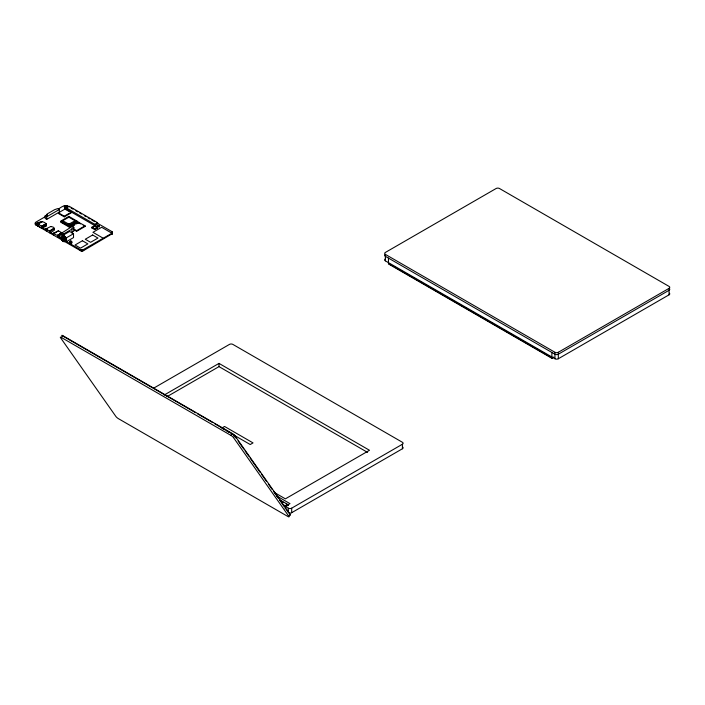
<?xml version="1.0" encoding="UTF-8"?>
<svg xmlns="http://www.w3.org/2000/svg" width="705" height="705" viewBox="0 0 705 705"><rect width="100%" height="100%" fill="white"/><g stroke="black" fill="none" stroke-linecap="round" stroke-linejoin="round"><path stroke-width="1.06" d="M35.655 223.238L35.25 224.005L35.946 224.974L80.255 250.557L81.939 250.954L83.622 250.557L112.315 233.663L111.663 231.451L96.576 222.745M50.117 232.72L54.241 230.341C55.757 225.406 49.024 232.156 50.117 230.896C48.909 232.483 45.049 225.706 46.645 230.711C44.53 230.923 47.288 227.926 46.054 228.852M57.687 235.611L57.634 237.453L57.695 235.311L60.991 233.408M71.954 232.262L73.831 231.178L73.831 227.292L72.263 226.384L61.996 232.888L58.48 230.843L54.215 233.302C56.162 236.016 58.506 235.99 61.811 232.932M111.663 234.36C112.201 233.584 112.324 230.297 112.174 232.87L112.183 231.901L112.315 233.663L112.306 232.712L111.663 234.36L111.751 233.337M61.467 238.413C68.693 230.614 65.847 248.891 61.467 238.413L62.877 237.814L64.199 240.273M37.418 224.366C39.145 219.898 47.085 221.493 46.424 226.067L41.762 228.173L37.673 225.732L37.418 224.366L42.133 221.643M41.762 228.173L42.97 227.477M50.769 226.552C59.784 227.724 47.623 232.262 49.923 230.729L54.241 228.517M61.749 238.484C65.997 234.835 64.411 246.38 61.749 238.484L63.573 237.426M45.296 216.664L35.655 222.269L35.435 223.555L37.391 224.842M74.686 220.401L74.686 220.965L68.896 224.155L63.115 220.965L63.115 220.401M61.987 221.044L61.987 221.617L68.896 225.45L75.805 221.617L75.805 221.044M62.877 237.4L63.3 236.554L61.502 238.026M39.224 223.194C37.947 220.753 35.964 224.772 39.119 223.335M64.64 207.006C64.596 208.724 68.209 207.164 65.953 206.565C63.097 207.208 64.428 208.081 66.596 207.825M69.689 241.648C70.095 243.745 73.417 241.048 70.438 241.216C67.874 243.525 71.038 241.383 71.751 242.943M97.167 225.785C100.498 228.35 97.731 222.701 97.167 227.072M58.436 230.826L53.598 233.223L53.651 235.082M37.153 223.838L39.119 223.696M61.37 337.492L62.833 335.677L232.403 433.584A2.379 0.502 38.8 0 1 234.924 435.752L290.293 514.527L288.839 516.333A2.379 0.502 38.8 0 1 288.001 516.562L118.422 418.664A2.379 0.502 38.8 0 1 115.902 416.488L60.533 337.721A2.379 0.502 38.8 0 1 61.37 337.492L230.949 435.399A2.379 0.502 38.8 0 1 233.47 437.567L288.839 516.333M230.949 435.399L232.403 433.584M233.47 437.567L234.924 435.752M42.124 228.208L41.851 226.305L37.585 224.005M63.089 238.704L61.784 239.735L63.3 239.154L62.022 240.176L63.864 239.956L62.63 240.934M99.132 225.635C99.951 226.79 96.444 226.79 97.272 225.635M64.199 236.475L62.022 237.285L64.199 236.475L61.934 237.876M64.904 240.678L63.67 241.533L65.803 240.599L63.988 241.551L65.239 240.74L62.974 241.216M47.05 215.756L47.05 214.029L54.567 209.693L57.704 208.592L59.308 209.508L59.308 212.099L46.741 219.352L45.173 218.444L45.173 215.862L47.05 214.769M58.383 209.103C61.379 207.041 65.794 203.534 69.24 206.962M45.173 215.862L46.741 216.761L59.308 209.508M37.435 224.208L41.983 221.582M58.436 212.831L65.503 208.75L71.337 212.117L71.337 212.769L64.27 216.849L58.436 213.474L58.436 212.831L64.27 216.197L71.337 212.117M37.568 225.574L38.37 225.327L37.673 225.732M37.797 225.856L38.493 225.45M37.92 225.952L38.625 225.547M41.71 226.199L45.86 223.802M41.851 226.305L46.001 223.908M41.992 226.446L46.142 224.049M42.106 226.613L46.257 224.216M42.194 226.799L46.345 224.401M42.247 226.992L46.398 224.595M42.274 227.169L46.424 224.772M41.895 228.226L42.952 227.618M68.896 216.409L60.656 221.167L60.656 222.145L68.896 226.895L77.418 221.978L77.418 221.335L68.896 216.409L68.896 217.052M61.82 221.185L68.896 217.21L76.034 221.335M61.776 221.405L62.895 220.612M61.82 221.476L62.939 220.832M61.89 221.546L63.115 220.965M46.645 230.711L47.112 230.447L42.97 228.059M50.117 233.047L50.108 231.214M60.656 221.493L68.896 226.252L77.418 221.335M73.875 229.707L76.633 231.302L85.049 226.446L85.049 225.803L78.378 222.207L70.183 226.931L70.183 227.583M71.954 229.116L64.437 233.461L61.3 234.554L61.3 238.44L59.696 237.523L59.696 233.637L61.494 232.597M72.915 226.005L74.739 224.957M76.554 223.899L78.378 222.85L80.599 223.882M60.947 233.276L57.528 235.452M73.831 227.292L71.954 228.376L71.954 233.002M57.695 237.092L59.987 235.77M62.586 237.435L62.586 235.496L69.601 231.451L73.523 233.716L73.523 237.603L66.517 241.648L66.517 237.761L73.523 233.716M61.802 238.14L63.626 237.092M61.767 238.863L63.591 237.814M61.864 239.277L64.596 237.7M73.875 229.063L76.633 230.658L85.049 225.803M63.917 238.475L65.741 237.426M62.022 239.7L64.754 238.123M62.243 240.105L64.067 239.048M62.516 240.467L64.34 239.409M62.824 240.775L65.556 239.189M63.15 241.004L64.975 239.947M63.468 241.145L65.292 240.088M63.776 241.189L66.094 239.947M64.049 241.145L65.873 240.088M97.581 222.674L69.09 206.221L66.288 207.843L94.778 224.296L97.581 222.674L97.581 223.97L94.778 225.591L66.288 209.138L66.208 206.627M91.844 227.283L94.593 225.697L97.678 227.283L97.678 227.935L94.761 229.618L91.844 227.935L91.844 227.283L94.761 228.966L97.678 227.283M91.844 227.935L94.593 226.349L97.678 227.935M66.517 241.648L80.255 249.579L82.846 249.878L111.663 233.39M153.752 388.111L229.477 344.392A2.379 1.375 0 0 1 232.844 344.392L402.414 442.291A2.379 1.375 0 0 1 402.414 444.238L402.414 448.768L291.676 512.702A2.379 1.375 0 0 1 288.31 512.702L288.31 508.173L285.225 506.393L285.225 509.107M164.177 395.038L218.999 363.392L369.508 450.283L285.375 498.849L274.897 492.804M167.014 396.642L218.999 366.626L367.605 452.416M221.74 428.076L224.543 426.463L253.033 442.907L250.231 444.529L231.231 433.557M285.225 506.393L289.993 503.634L276.686 495.959M669.433 288.636A2.379 1.375 0 0 1 669.054 290.293L558.316 354.227A2.379 1.375 0 0 1 554.95 354.227L385.379 256.329A2.379 1.375 0 0 1 385.379 254.382L554.95 352.28A2.379 1.375 0 0 0 558.316 352.28L669.054 288.345A2.379 1.375 0 0 0 669.054 286.406L499.484 188.508A2.379 1.375 0 0 0 496.117 188.508L385.379 252.443A2.379 1.375 0 0 0 385.379 254.382L385.379 260.859L554.95 358.757A2.379 1.375 0 0 0 558.316 358.757L669.054 294.822A2.379 1.375 0 0 0 669.433 293.165M288.31 508.173A2.379 1.375 0 0 0 291.676 508.173L402.414 444.238M388.464 258.109L388.464 263.934L551.865 358.272L553.769 357.171M61.502 238.836L62.948 238.246M553.628 357.32L551.865 357.84L388.464 263.503M50.831 226.455L46.045 228.861L46.706 228.861L46.063 228.878L46.081 230.711M54.294 233.258L53.651 233.302M54.241 233.223L53.598 233.223L54.276 233.232M71.126 208.046L73.012 209.138M75.84 210.769L77.726 211.852M79.612 212.945L81.498 214.029M84.327 215.668L86.213 216.752M88.09 217.845L89.976 218.929M91.861 220.022L94.69 221.652M65.503 209.403L68.834 211.324M83.269 225.424L85.049 226.446M74.915 220.683L76.017 221.405M74.853 220.832L75.973 221.476M74.686 220.965L75.902 221.546M103.247 238.255L92.954 232.306L101.652 227.283L111.919 233.214L111.954 234.157M59.696 233.637L61.3 234.554M62.586 235.496L66.517 237.761M50.584 232.456L53.862 234.342M58.154 236.827L61.705 238.872M63.362 336.347L195.611 412.698M197.506 413.791L212.734 422.586M214.637 423.679L233.663 434.668L236.184 438.254M222.692 428.622L224.587 429.724M226.49 430.817L229.337 432.465M279.788 499.845L288.345 504.78M281.357 501.273L283.26 502.374M286.107 504.013L288.01 505.115M282.617 504.366L286.415 506.56M238.079 440.951L243.754 449.023M245.014 450.821L248.803 456.205M250.063 458.003L260.154 472.359M261.423 474.157L266.464 481.33M268.358 484.027L272.139 489.411M273.408 491.2L278.449 498.382M279.709 500.18L284.124 506.463M286.653 510.05L287.913 511.848M669.054 288.345L669.054 294.822M558.316 352.28L558.316 358.757M554.95 352.28L554.95 358.757M551.865 352.447L551.865 358.272M291.676 508.173L291.676 512.702M218.999 363.392L218.999 366.626M99.238 225.785L99.238 227.072M98.956 225.503L98.956 226.481M98.735 225.406L98.735 226.384M98.48 225.344L98.48 226.323M98.198 225.327L98.198 226.296M97.924 225.344L97.924 226.323M97.669 225.406L97.669 226.384M97.44 225.503L97.44 226.481M94.928 225.697L94.928 226.349M94.778 224.296L94.778 225.591M94.761 228.966L94.761 229.618M94.593 225.697L94.593 226.349M83.622 249.579L83.622 250.557M83.261 249.755L83.261 250.724M82.846 249.878L82.846 250.848M82.397 249.958L82.397 250.927M81.939 249.984L81.939 250.954M81.472 249.958L81.472 250.927M81.022 249.878L81.022 250.848M80.617 249.755L80.617 250.724M80.255 249.579L80.255 250.557M78.828 222.207L78.828 222.85M78.378 222.207L78.378 222.85M76.633 230.658L76.633 231.302M71.787 241.815L71.787 242.784M71.646 241.498L71.646 243.093M71.478 241.374L71.478 243.216M71.258 241.277L71.258 243.322M70.993 241.216L70.993 242.185M70.72 241.189L70.72 242.167M70.438 241.216L70.438 242.185M70.183 241.277L70.183 243.322M69.962 241.374L69.962 243.216M69.795 241.498L69.795 243.093M69.39 224.023L69.275 225.38M69.152 224.119L69.152 225.415M69.028 224.146L69.028 225.441M68.896 224.155L68.896 225.45M68.896 226.252L68.896 226.895M68.764 224.146L68.764 225.441M68.641 224.119L68.641 225.415M68.403 224.023L68.517 225.38M67.354 205.869L67.354 206.838M66.993 205.701L66.993 206.671M66.702 207.006L66.702 207.975M66.578 205.569L66.578 206.539M66.596 206.856L66.596 208.442M66.429 206.724L66.429 208.574M66.138 205.49L66.138 206.468M65.953 206.565L65.953 207.534M65.953 207.763L65.953 208.733M65.671 206.547L65.671 207.517M65.671 207.781L65.671 208.75M65.398 206.565L65.398 207.534M65.398 207.763L65.398 208.733M65.204 205.49L65.204 206.468M65.133 206.627L65.133 208.671M64.913 206.724L64.913 208.574M64.763 205.569L64.763 206.539M64.745 206.856L64.745 208.442M64.437 233.461L64.437 235.399M64.349 205.701L64.349 206.671M64.27 216.197L64.27 216.849M63.203 233.461L63.203 235.399M46.741 216.761L46.741 219.352M39.119 222.718L39.119 224.313M38.951 222.595L38.951 223.564M38.722 222.498L38.722 223.467M38.467 222.436L38.467 223.406M38.193 222.41L38.193 223.379M37.911 222.436L37.911 223.406M37.656 222.498L37.656 223.467M37.435 222.595L37.435 223.564M37.259 222.718L37.259 224.313M37.153 222.868L37.153 224.164M35.946 224.005L35.946 224.974M35.655 223.793L35.655 224.763M35.435 222.507L35.435 224.525M35.294 222.762L35.294 224.269M402.793 447.111A2.379 1.375 0 0 1 402.414 448.768M290.293 514.527A2.379 0.502 38.8 0 1 289.861 514.958M61.987 335.906A2.379 0.502 38.8 0 1 62.833 335.677M286.988 505.952A3.375 1.948 -60 0 1 288.222 505.238M385.379 260.859A2.379 1.375 0 0 1 385.379 258.911M46.645 228.896L46.081 228.905L46.645 228.896M64.834 240.352L64.508 241.313L66.226 239.744L64.834 240.352L64.27 238.59L62.974 237.347L64.552 236.633L63.327 237.55L64.904 236.871L63.67 237.832L65.239 237.197L63.988 238.184L65.539 237.576L64.27 238.59L65.803 237.99L64.508 239.03L66.006 238.44L64.684 239.48L66.147 238.898L64.789 239.929L66.226 239.339L64.834 240.352M82.423 240.749L75.056 245.005L80.493 248.151L87.861 243.895L82.423 240.749M92.628 234.985L85.261 239.242L90.593 242.317L97.96 238.061L92.628 234.985M46.653 228.869L46.045 228.861L46.662 228.852"/></g></svg>
